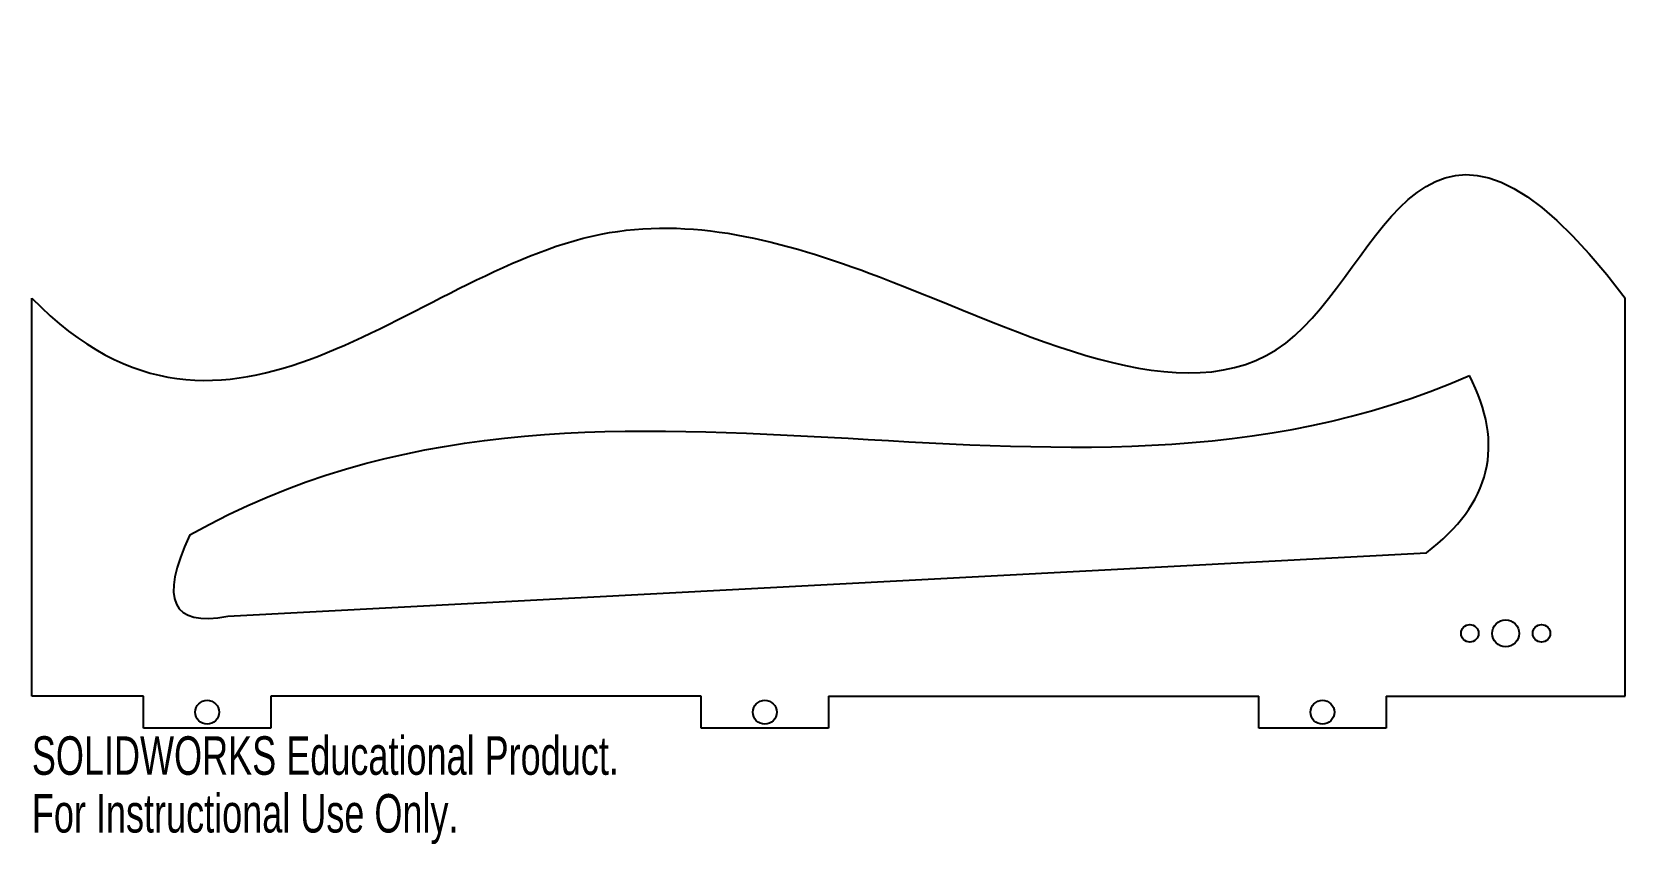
# Model space of a CAD drawing. Header units: millimetres. Extents: x -80 to 120, y -19 to 83.
import ezdxf

# ---------------------------------------------------------------- set-up
doc = ezdxf.new("R2010")
doc.units = ezdxf.units.MM
doc.styles.add('SLDTEXTSTYLE0', font='TXT', dxfattribs={"width": 0.7})

msp = doc.modelspace()

# ---------------------------------------------------------------- linework, layer by layer
at = {"color": 7, "linetype": 'Continuous', "lineweight": 25}
for p, q in [((-80, 0), (-80, 50)), ((120, 0), (120, 50)), ((-55.41, 10.08), (95.05, 18.03)), ((-66, 0), (-80, 0)), ((-66, -4), (-66, 0)), ((4, 0), (-50, 0)), ((-50, 0), (-50, -4)), ((4, -4), (4, 0)), ((20, 0), (74, 0)), ((20, 0), (20, -4)), ((74, -4), (74, 0)), ((90, 0), (120, 0)), ((90, 0), (90, -4)), ((-50, -4), (-66, -4)), ((20, -4), (4, -4)), ((90, -4), (74, -4))]:
    msp.add_line(p, q, dxfattribs=at)
for centre, radius in [((100.5, 7.9), 1.1), ((105, 7.9), 1.7), ((109.5, 7.9), 1.1), ((-58, -2), 1.5), ((12, -2), 1.5), ((82, -2), 1.5)]:
    msp.add_circle(centre, radius, dxfattribs=at)
msp.add_open_spline([(-80, 50), (-55.28, 24.69), (-22.16, 66.4), (30.66, 53.24), (84.92, 23.93), (94.71, 83.43), (120, 50)], degree=3, knots=[0, 0, 0, 0, 0.3565, 0.521042, 0.761682, 1, 1, 1, 1], dxfattribs=at)
for points in [[(-60.18, 20.26), (-8.65, 49.34), (48.29, 17.25), (100.45, 40.28)], [(95.05, 18.03), (103.16, 24.16), (104.96, 31.57), (100.45, 40.28)], [(-60.18, 20.26), (-64.01, 12.07), (-62.42, 8.68), (-55.41, 10.08)]]:
    msp.add_open_spline(points, degree=3, dxfattribs=at)

# ---------------------------------------------------------------- texts
at = {"color": 7, "linetype": 'Continuous', "char_height": 4.8336, "attachment_point": 1, "style": 'SLDTEXTSTYLE0'}
for s, insert in [('SOLIDWORKS Educational Product.', (-80, -5.02)), ('For Instructional Use Only.', (-80, -12.27))]:
    msp.add_mtext(s, dxfattribs=dict(at, insert=insert))

doc.saveas('drawing.dxf')
